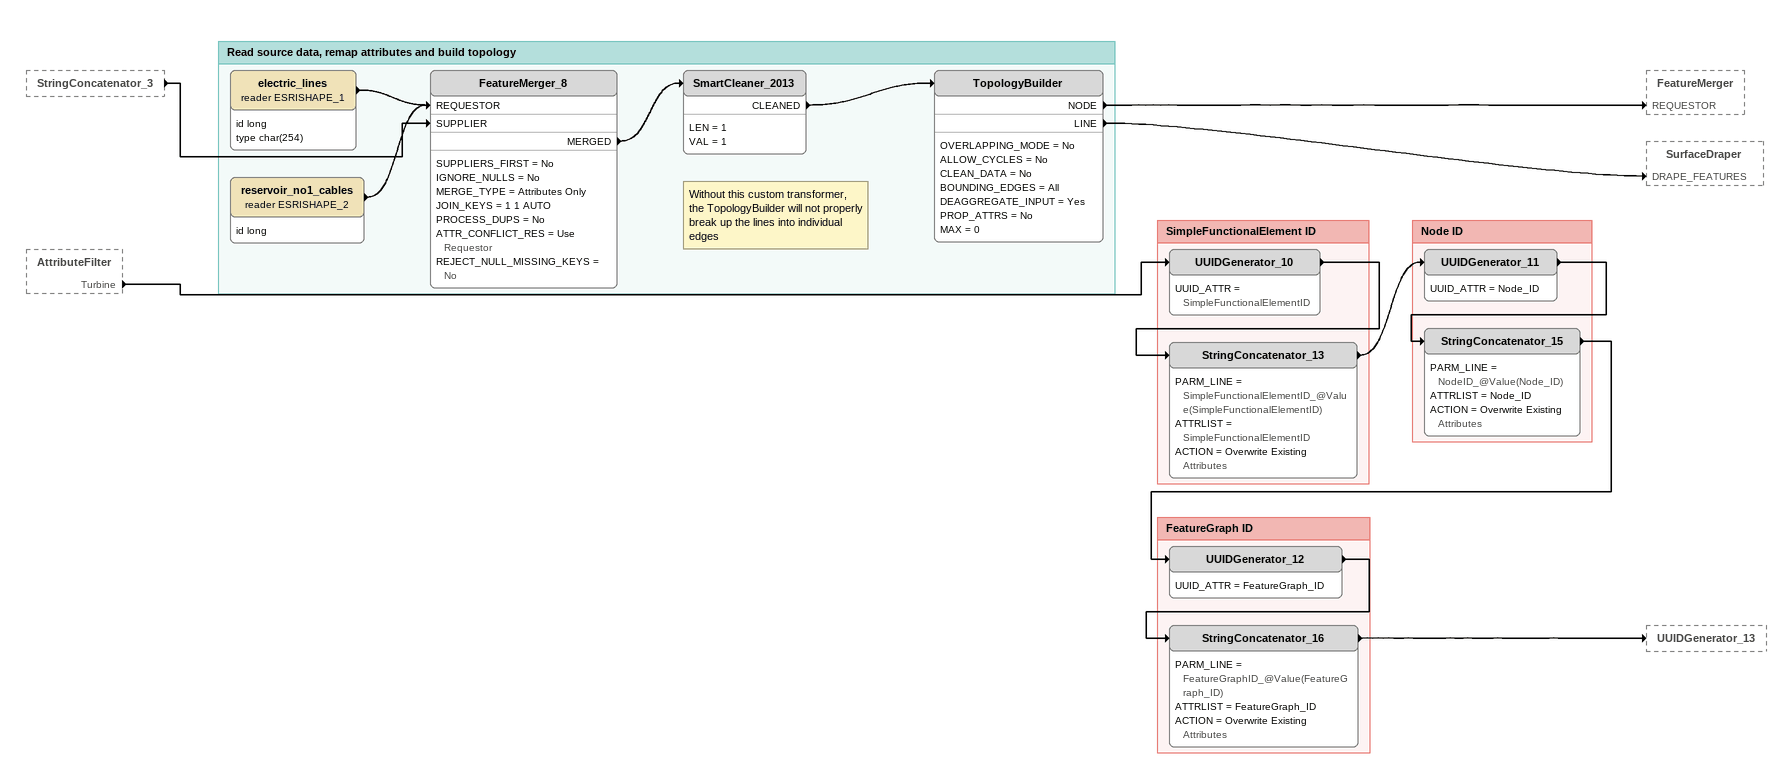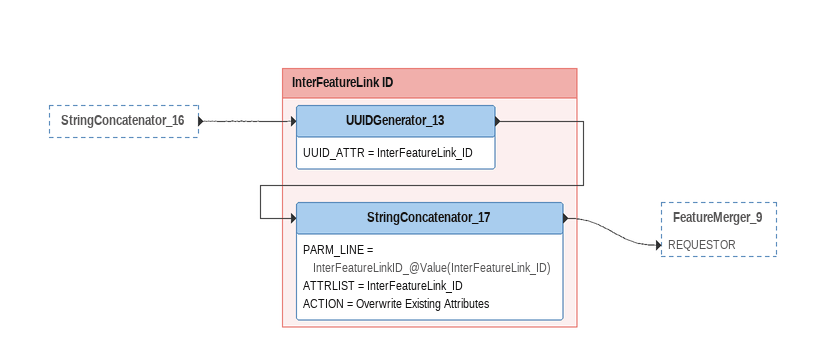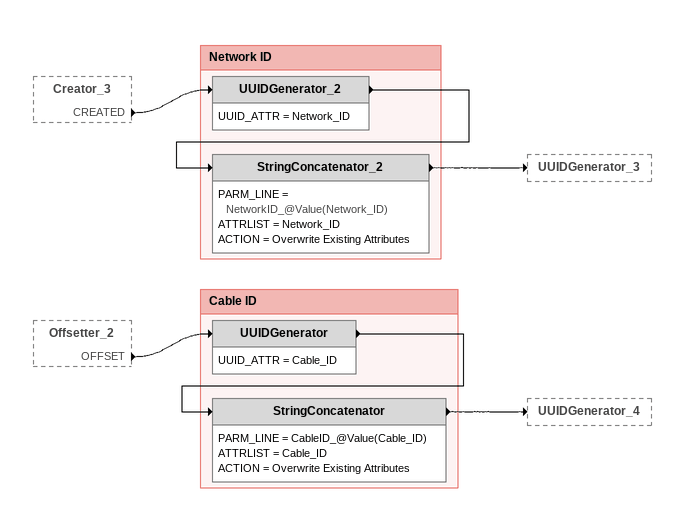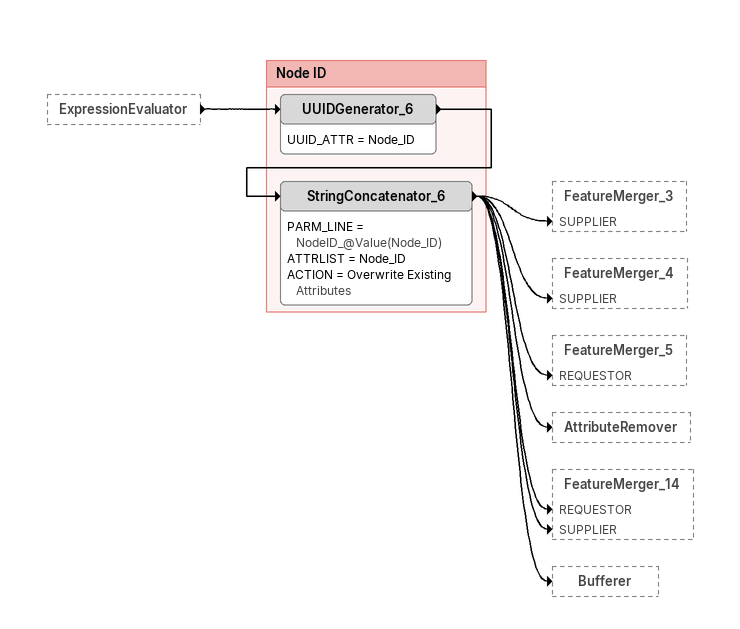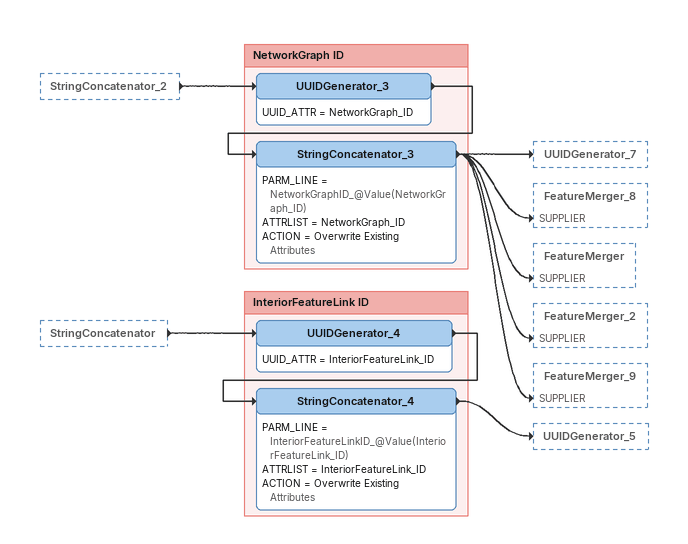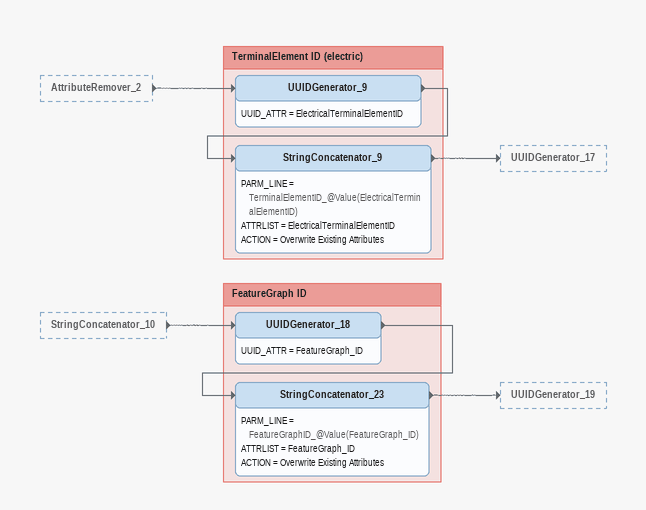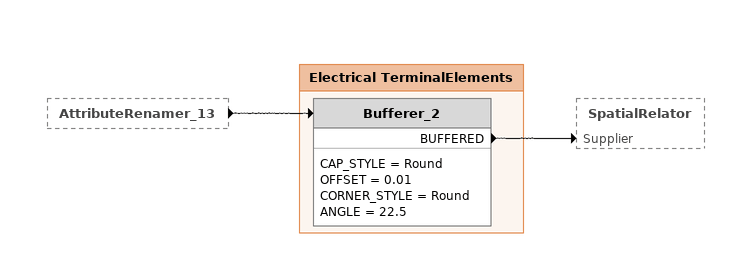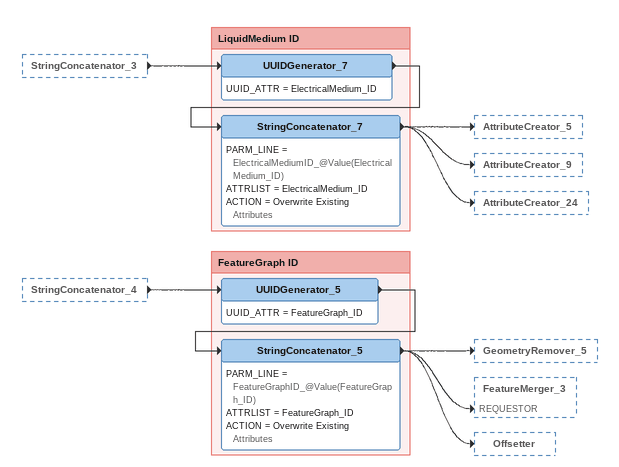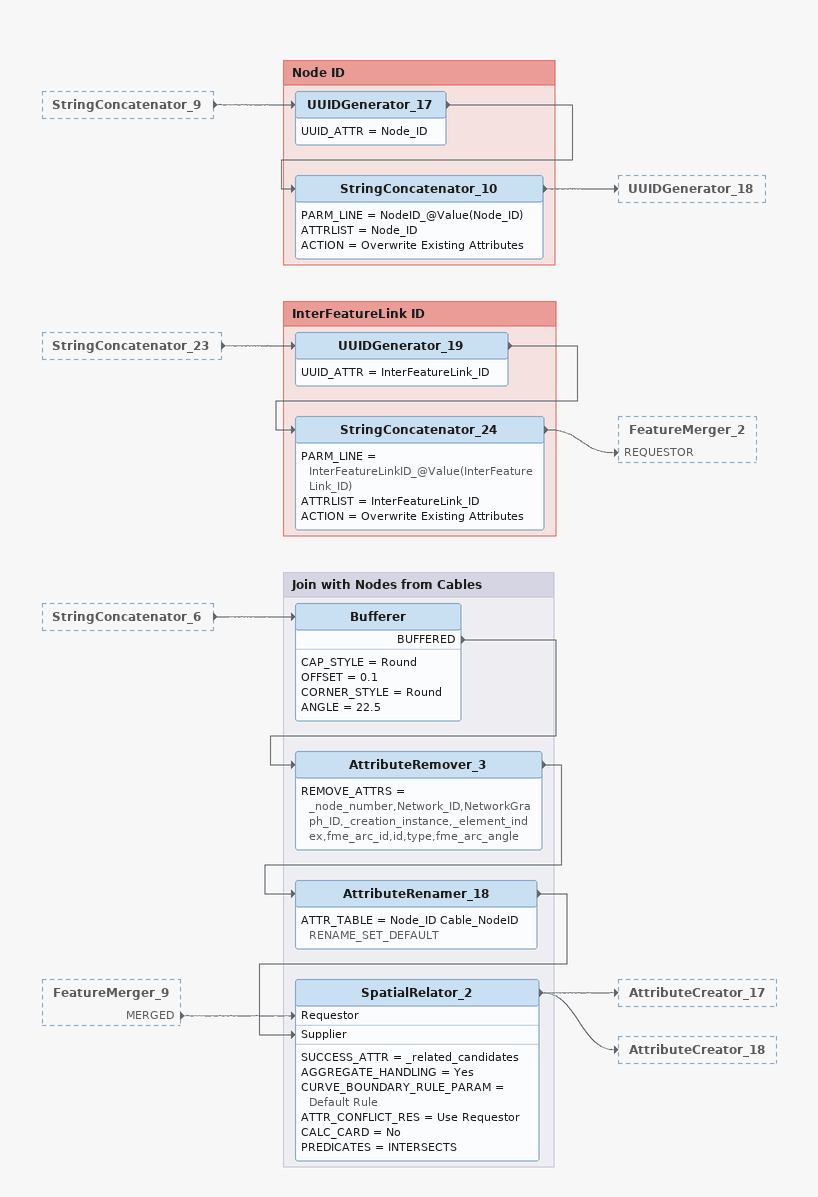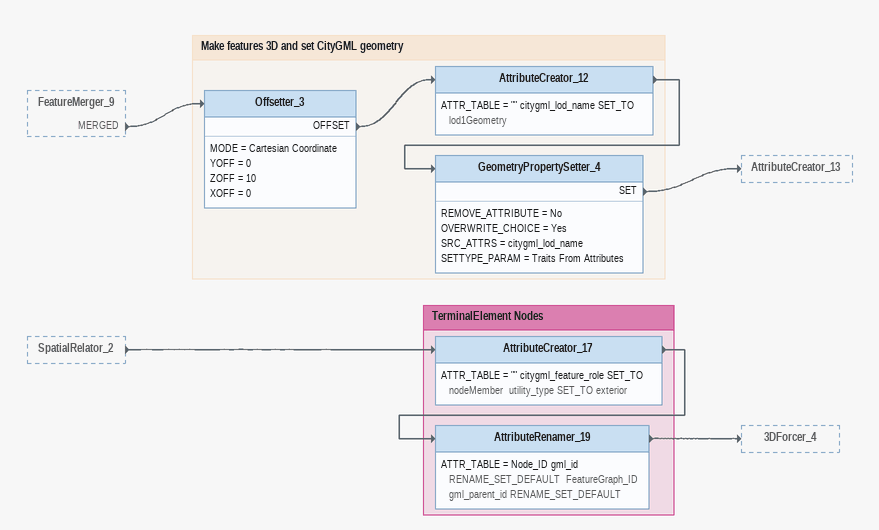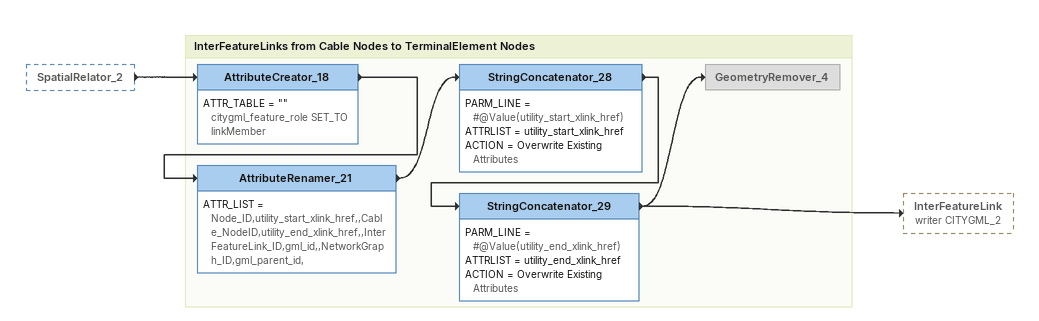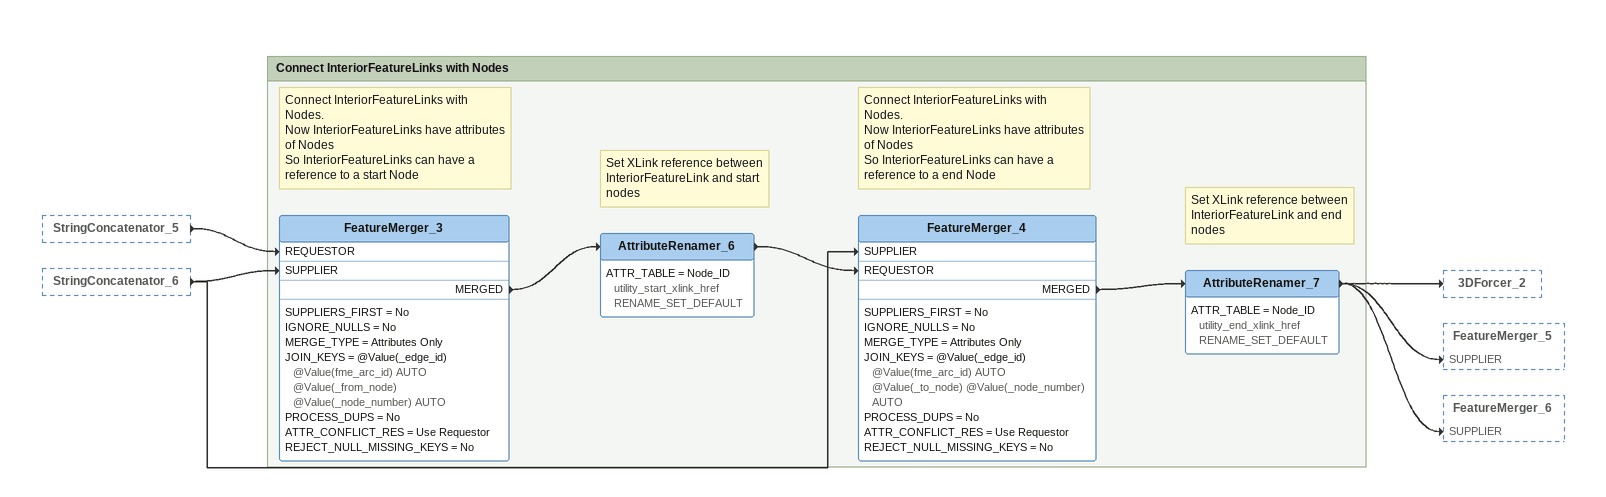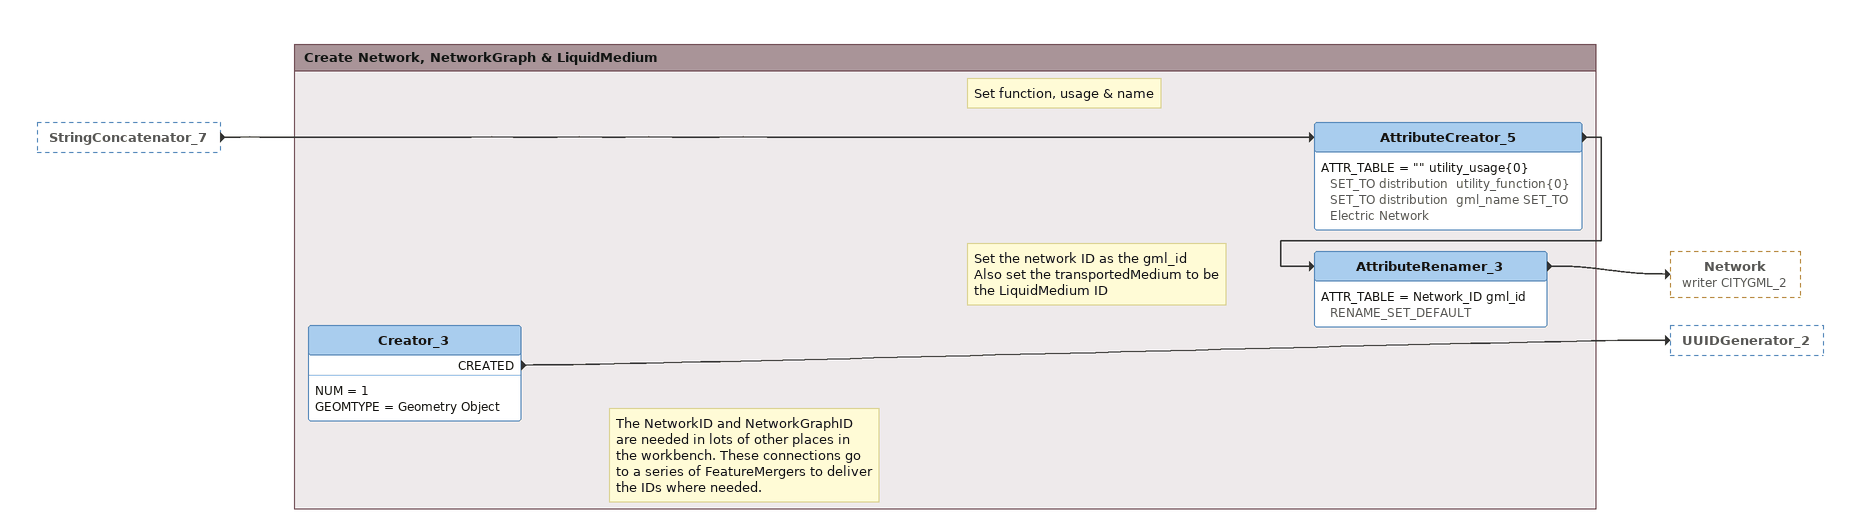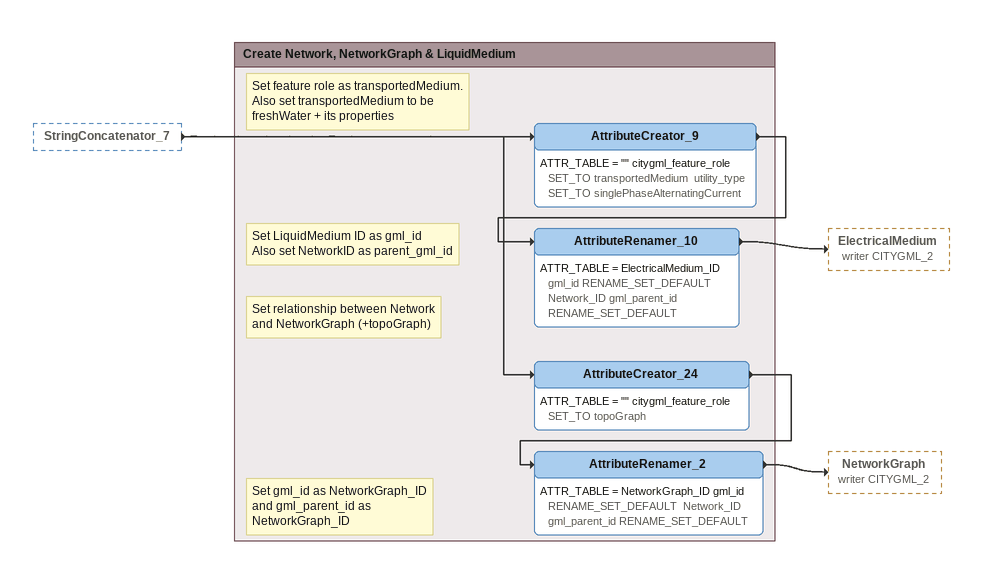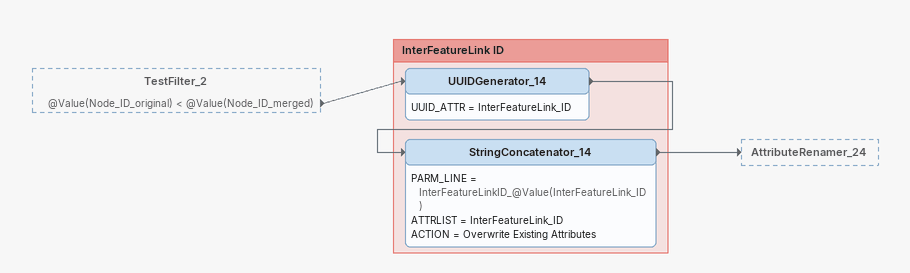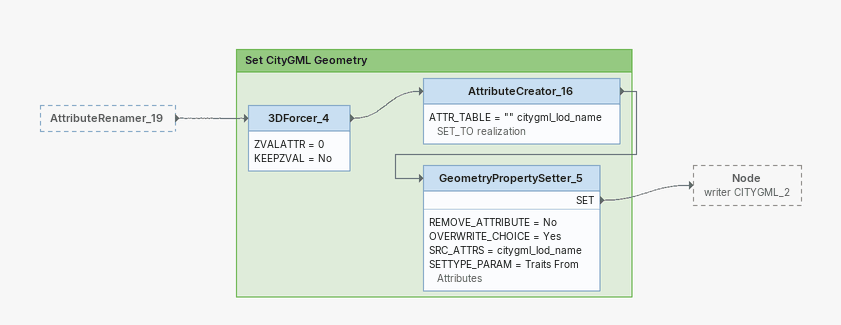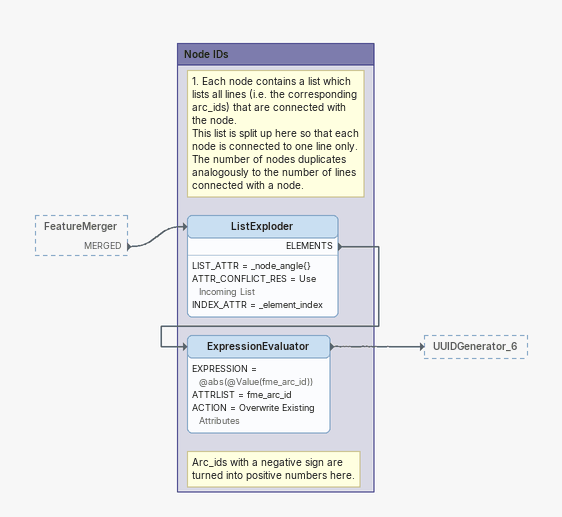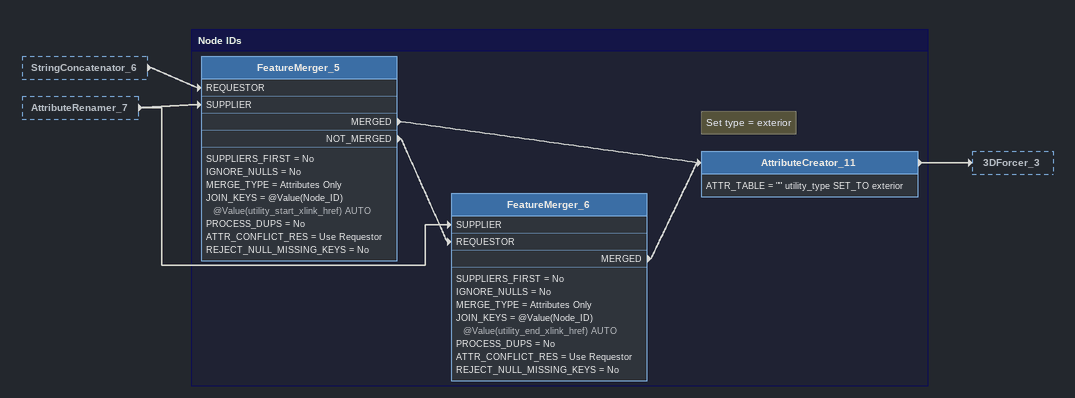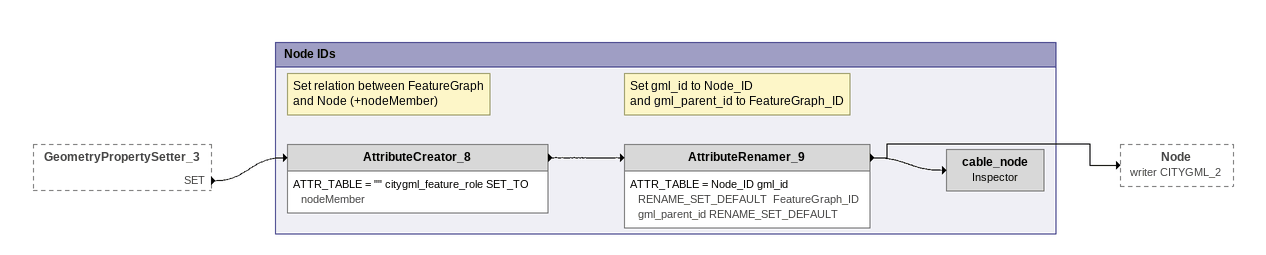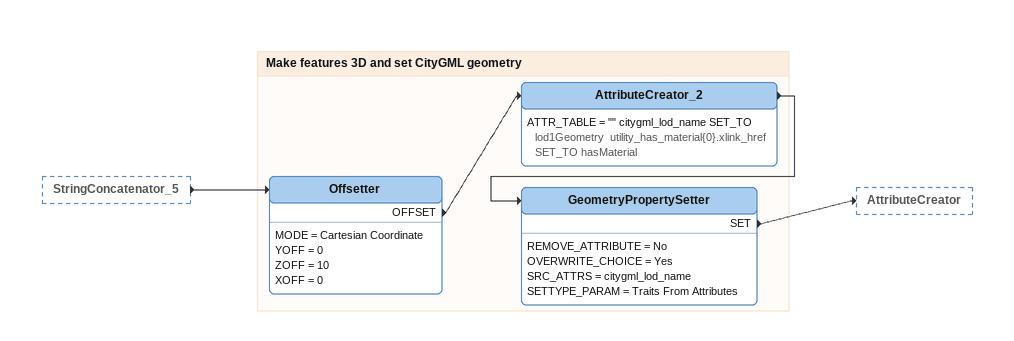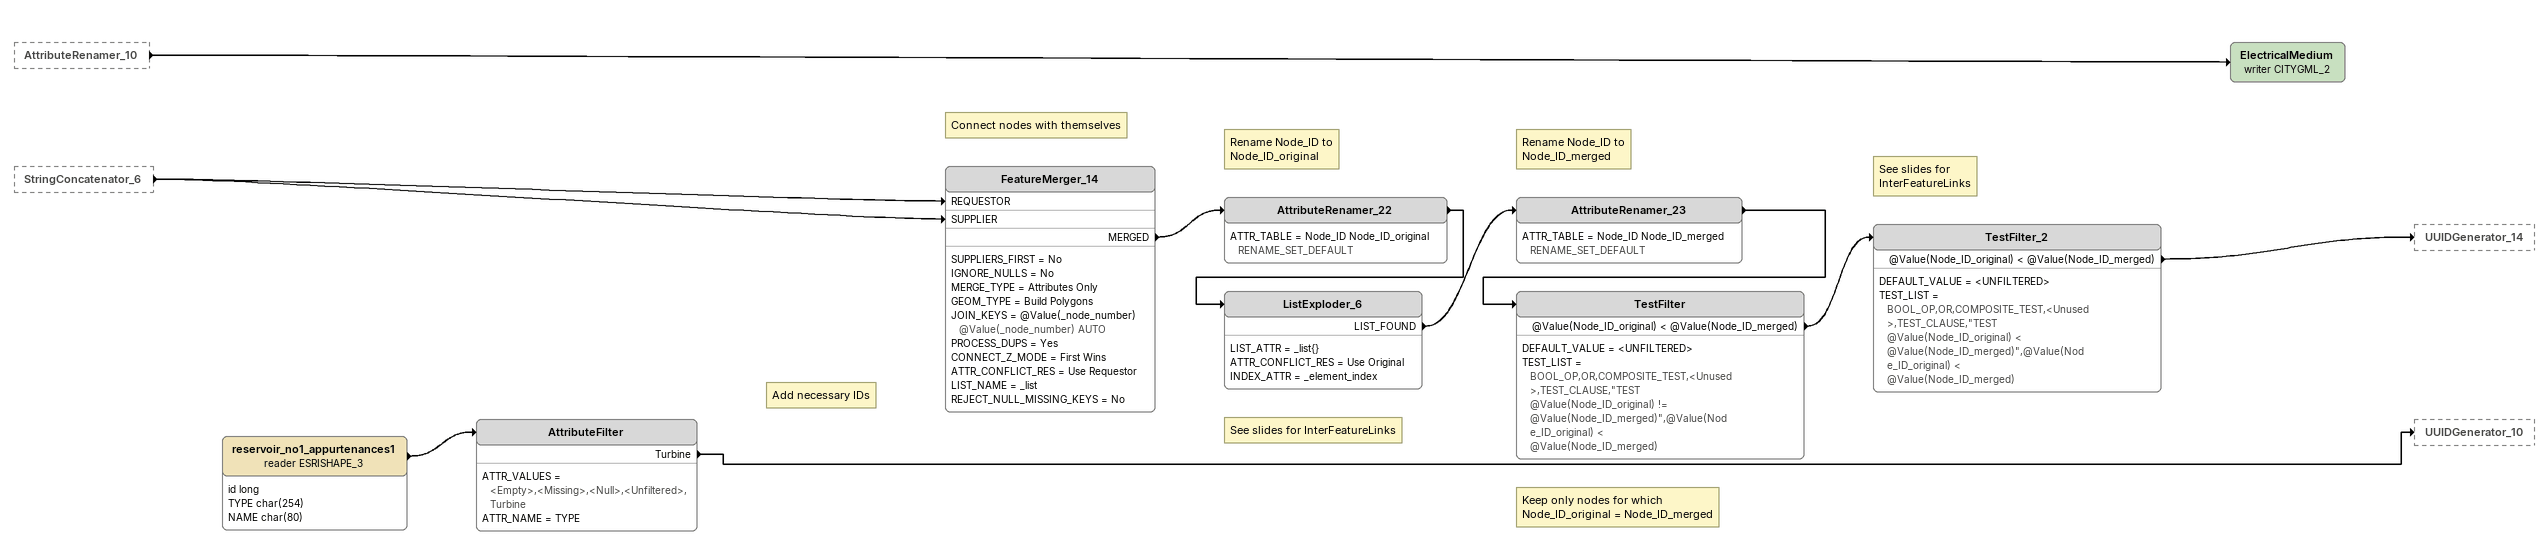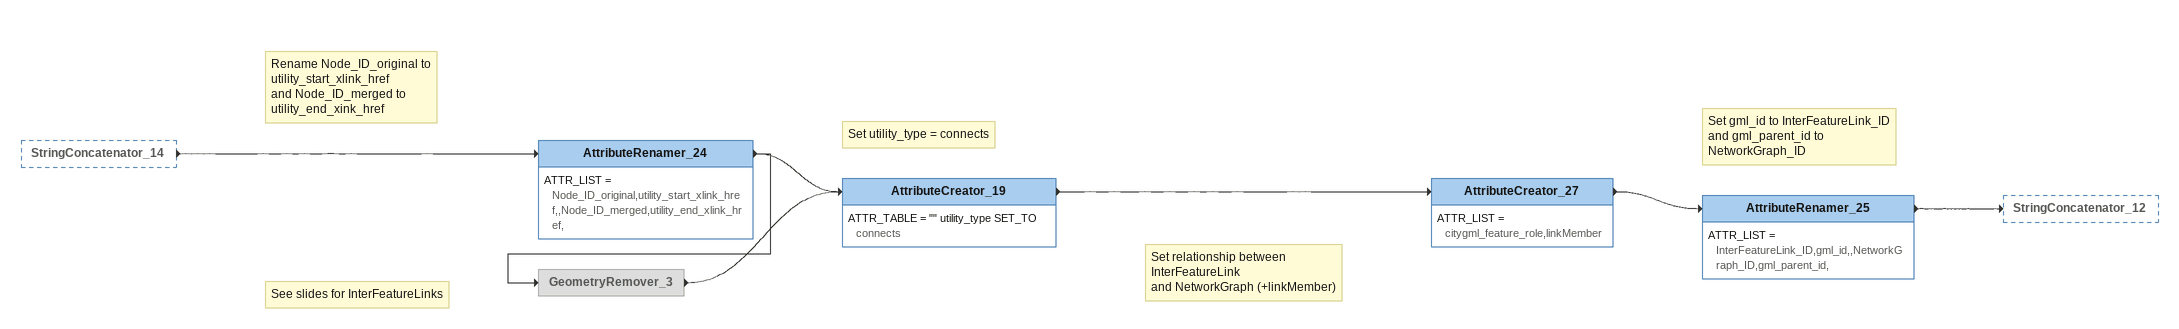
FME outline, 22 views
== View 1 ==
StringConcatenator_3 [outside]
    -> FeatureMerger_8 [SUPPLIER]
AttributeFilter [outside]
    Turbine -> UUIDGenerator_10

Bookmark: Read source data, remap attributes and build topology
electric_lines (reader ESRISHAPE_1)
    attributes: id long, type char(254)
    -> FeatureMerger_8 [REQUESTOR]
reservoir_no1_cables (reader ESRISHAPE_2)
    attributes: id long
    -> FeatureMerger_8 [REQUESTOR]
FeatureMerger_8
    SUPPLIERS_FIRST = No
    IGNORE_NULLS = No
    MERGE_TYPE = Attributes Only
    JOIN_KEYS = 1 1 AUTO
    PROCESS_DUPS = No
    ATTR_CONFLICT_RES = Use Requestor
    REJECT_NULL_MISSING_KEYS = No
    MERGED -> SmartCleaner_2013
Note: Without this custom transformer, / the TopologyBuilder will not properly / break up the lines into individual / edges
SmartCleaner_2013
    LEN = 1
    VAL = 1
    CLEANED -> TopologyBuilder
TopologyBuilder
    OVERLAPPING_MODE = No
    ALLOW_CYCLES = No
    CLEAN_DATA = No
    BOUNDING_EDGES = All
    DEAGGREGATE_INPUT = Yes
    PROP_ATTRS = No
    MAX = 0
    NODE -> FeatureMerger [REQUESTOR]
    LINE -> SurfaceDraper [DRAPE_FEATURES]

Bookmark: SimpleFunctionalElement ID
UUIDGenerator_10
    UUID_ATTR = SimpleFunctionalElementID
    -> StringConcatenator_13
StringConcatenator_13
    PARM_LINE = SimpleFunctionalElementID_@Value(SimpleFunctionalElementID)
    ATTRLIST = SimpleFunctionalElementID
    ACTION = Overwrite Existing Attributes
    -> UUIDGenerator_11

Bookmark: Node ID
UUIDGenerator_11
    UUID_ATTR = Node_ID
    -> StringConcatenator_15
StringConcatenator_15
    PARM_LINE = NodeID_@Value(Node_ID)
    ATTRLIST = Node_ID
    ACTION = Overwrite Existing Attributes
    -> UUIDGenerator_12

Bookmark: FeatureGraph ID
UUIDGenerator_12
    UUID_ATTR = FeatureGraph_ID
    -> StringConcatenator_16
StringConcatenator_16
    PARM_LINE = FeatureGraphID_@Value(FeatureGraph_ID)
    ATTRLIST = FeatureGraph_ID
    ACTION = Overwrite Existing Attributes
    -> UUIDGenerator_13

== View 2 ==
StringConcatenator_16 [outside]
    -> UUIDGenerator_13

Bookmark: InterFeatureLink ID
UUIDGenerator_13
    UUID_ATTR = InterFeatureLink_ID
    -> StringConcatenator_17
StringConcatenator_17
    PARM_LINE = InterFeatureLinkID_@Value(InterFeatureLink_ID)
    ATTRLIST = InterFeatureLink_ID
    ACTION = Overwrite Existing Attributes
    -> FeatureMerger_9 [REQUESTOR]

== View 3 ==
Creator_3 [outside]
    CREATED -> UUIDGenerator_2
Offsetter_2 [outside]
    OFFSET -> UUIDGenerator

Bookmark: Network ID
UUIDGenerator_2
    UUID_ATTR = Network_ID
    -> StringConcatenator_2
StringConcatenator_2
    PARM_LINE = NetworkID_@Value(Network_ID)
    ATTRLIST = Network_ID
    ACTION = Overwrite Existing Attributes
    -> UUIDGenerator_3

Bookmark: Cable ID
UUIDGenerator
    UUID_ATTR = Cable_ID
    -> StringConcatenator
StringConcatenator
    PARM_LINE = CableID_@Value(Cable_ID)
    ATTRLIST = Cable_ID
    ACTION = Overwrite Existing Attributes
    -> UUIDGenerator_4

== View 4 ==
ExpressionEvaluator [outside]
    -> UUIDGenerator_6

Bookmark: Node ID
UUIDGenerator_6
    UUID_ATTR = Node_ID
    -> StringConcatenator_6
StringConcatenator_6
    PARM_LINE = NodeID_@Value(Node_ID)
    ATTRLIST = Node_ID
    ACTION = Overwrite Existing Attributes
    -> FeatureMerger_3 [SUPPLIER]
    -> FeatureMerger_4 [SUPPLIER]
    -> FeatureMerger_5 [REQUESTOR]
    -> AttributeRemover
    -> FeatureMerger_14 [REQUESTOR]
    -> FeatureMerger_14 [SUPPLIER]
    -> Bufferer

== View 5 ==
StringConcatenator_2 [outside]
    -> UUIDGenerator_3
StringConcatenator [outside]
    -> UUIDGenerator_4

Bookmark: NetworkGraph ID
UUIDGenerator_3
    UUID_ATTR = NetworkGraph_ID
    -> StringConcatenator_3
StringConcatenator_3
    PARM_LINE = NetworkGraphID_@Value(NetworkGraph_ID)
    ATTRLIST = NetworkGraph_ID
    ACTION = Overwrite Existing Attributes
    -> UUIDGenerator_7
    -> FeatureMerger_8 [SUPPLIER]
    -> FeatureMerger [SUPPLIER]
    -> FeatureMerger_2 [SUPPLIER]
    -> FeatureMerger_9 [SUPPLIER]

Bookmark: InteriorFeatureLink ID
UUIDGenerator_4
    UUID_ATTR = InteriorFeatureLink_ID
    -> StringConcatenator_4
StringConcatenator_4
    PARM_LINE = InteriorFeatureLinkID_@Value(InteriorFeatureLink_ID)
    ATTRLIST = InteriorFeatureLink_ID
    ACTION = Overwrite Existing Attributes
    -> UUIDGenerator_5

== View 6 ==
AttributeRemover_2 [outside]
    -> UUIDGenerator_9
StringConcatenator_10 [outside]
    -> UUIDGenerator_18

Bookmark: TerminalElement ID (electric)
UUIDGenerator_9
    UUID_ATTR = ElectricalTerminalElementID
    -> StringConcatenator_9
StringConcatenator_9
    PARM_LINE = TerminalElementID_@Value(ElectricalTerminalElementID)
    ATTRLIST = ElectricalTerminalElementID
    ACTION = Overwrite Existing Attributes
    -> UUIDGenerator_17

Bookmark: FeatureGraph ID
UUIDGenerator_18
    UUID_ATTR = FeatureGraph_ID
    -> StringConcatenator_23
StringConcatenator_23
    PARM_LINE = FeatureGraphID_@Value(FeatureGraph_ID)
    ATTRLIST = FeatureGraph_ID
    ACTION = Overwrite Existing Attributes
    -> UUIDGenerator_19

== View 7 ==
AttributeRenamer_13 [outside]
    -> Bufferer_2

Bookmark: Electrical TerminalElements
Bufferer_2
    CAP_STYLE = Round
    OFFSET = 0.01
    CORNER_STYLE = Round
    ANGLE = 22.5
    BUFFERED -> SpatialRelator [Supplier]

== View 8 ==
StringConcatenator_3 [outside]
    -> UUIDGenerator_7
StringConcatenator_4 [outside]
    -> UUIDGenerator_5

Bookmark: LiquidMedium ID
UUIDGenerator_7
    UUID_ATTR = ElectricalMedium_ID
    -> StringConcatenator_7
StringConcatenator_7
    PARM_LINE = ElectricalMediumID_@Value(ElectricalMedium_ID)
    ATTRLIST = ElectricalMedium_ID
    ACTION = Overwrite Existing Attributes
    -> AttributeCreator_5
    -> AttributeCreator_9
    -> AttributeCreator_24

Bookmark: FeatureGraph ID
UUIDGenerator_5
    UUID_ATTR = FeatureGraph_ID
    -> StringConcatenator_5
StringConcatenator_5
    PARM_LINE = FeatureGraphID_@Value(FeatureGraph_ID)
    ATTRLIST = FeatureGraph_ID
    ACTION = Overwrite Existing Attributes
    -> GeometryRemover_5
    -> FeatureMerger_3 [REQUESTOR]
    -> Offsetter

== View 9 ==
StringConcatenator_9 [outside]
    -> UUIDGenerator_17
StringConcatenator_23 [outside]
    -> UUIDGenerator_19
StringConcatenator_6 [outside]
    -> Bufferer
FeatureMerger_9 [outside]
    MERGED -> SpatialRelator_2 [Requestor]

Bookmark: Join with Nodes from Cables
Bufferer
    CAP_STYLE = Round
    OFFSET = 0.1
    CORNER_STYLE = Round
    ANGLE = 22.5
    BUFFERED -> AttributeRemover_3
AttributeRemover_3
    REMOVE_ATTRS = _node_number,Network_ID,NetworkGraph_ID,_creation_instance,_element_index,fme_arc_id,id,type,fme_arc_angle
    -> AttributeRenamer_18
AttributeRenamer_18
    ATTR_TABLE = Node_ID Cable_NodeID RENAME_SET_DEFAULT
    -> SpatialRelator_2 [Supplier]
SpatialRelator_2
    SUCCESS_ATTR = _related_candidates
    AGGREGATE_HANDLING = Yes
    CURVE_BOUNDARY_RULE_PARAM = Default Rule
    ATTR_CONFLICT_RES = Use Requestor
    CALC_CARD = No
    PREDICATES = INTERSECTS
    -> AttributeCreator_17
    -> AttributeCreator_18

Bookmark: Node ID
UUIDGenerator_17
    UUID_ATTR = Node_ID
    -> StringConcatenator_10
StringConcatenator_10
    PARM_LINE = NodeID_@Value(Node_ID)
    ATTRLIST = Node_ID
    ACTION = Overwrite Existing Attributes
    -> UUIDGenerator_18

Bookmark: InterFeatureLink ID
UUIDGenerator_19
    UUID_ATTR = InterFeatureLink_ID
    -> StringConcatenator_24
StringConcatenator_24
    PARM_LINE = InterFeatureLinkID_@Value(InterFeatureLink_ID)
    ATTRLIST = InterFeatureLink_ID
    ACTION = Overwrite Existing Attributes
    -> FeatureMerger_2 [REQUESTOR]

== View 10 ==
FeatureMerger_9 [outside]
    MERGED -> Offsetter_3
SpatialRelator_2 [outside]
    -> AttributeCreator_17

Bookmark: Make features 3D and set CityGML geometry
Offsetter_3
    MODE = Cartesian Coordinate
    YOFF = 0
    ZOFF = 10
    XOFF = 0
    OFFSET -> AttributeCreator_12
AttributeCreator_12
    ATTR_TABLE = "" citygml_lod_name SET_TO lod1Geometry
    -> GeometryPropertySetter_4
GeometryPropertySetter_4
    REMOVE_ATTRIBUTE = No
    OVERWRITE_CHOICE = Yes
    SRC_ATTRS = citygml_lod_name
    SETTYPE_PARAM = Traits From Attributes
    SET -> AttributeCreator_13

Bookmark: TerminalElement Nodes
AttributeCreator_17
    ATTR_TABLE = "" citygml_feature_role SET_TO nodeMember  utility_type SET_TO exterior
    -> AttributeRenamer_19
AttributeRenamer_19
    ATTR_TABLE = Node_ID gml_id RENAME_SET_DEFAULT  FeatureGraph_ID gml_parent_id RENAME_SET_DEFAULT
    -> 3DForcer_4

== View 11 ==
SpatialRelator_2 [outside]
    -> AttributeCreator_18

Bookmark: InterFeatureLinks from Cable Nodes to TerminalElement Nodes
AttributeCreator_18
    ATTR_TABLE = "" citygml_feature_role SET_TO linkMember
    -> AttributeRenamer_21
AttributeRenamer_21
    ATTR_LIST = Node_ID,utility_start_xlink_href,,Cable_NodeID,utility_end_xlink_href,,InterFeatureLink_ID,gml_id,,NetworkGraph_ID,gml_parent_id,
    -> StringConcatenator_28
StringConcatenator_28
    PARM_LINE = #@Value(utility_start_xlink_href)
    ATTRLIST = utility_start_xlink_href
    ACTION = Overwrite Existing Attributes
    -> StringConcatenator_29
StringConcatenator_29
    PARM_LINE = #@Value(utility_end_xlink_href)
    ATTRLIST = utility_end_xlink_href
    ACTION = Overwrite Existing Attributes
    -> GeometryRemover_4
    -> InterFeatureLink (writer CITYGML_2)
GeometryRemover_4 [off]

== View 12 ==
StringConcatenator_5 [outside]
    -> FeatureMerger_3 [REQUESTOR]
StringConcatenator_6 [outside]
    -> FeatureMerger_3 [SUPPLIER]
    -> FeatureMerger_4 [SUPPLIER]

Bookmark: Connect InteriorFeatureLinks with Nodes
Note: Connect InteriorFeatureLinks with Nodes. / Now InteriorFeatureLinks have attributes of Nodes / So InteriorFeatureLinks can have a reference to a start Node
FeatureMerger_3
    SUPPLIERS_FIRST = No
    IGNORE_NULLS = No
    MERGE_TYPE = Attributes Only
    JOIN_KEYS = @Value(_edge_id) @Value(fme_arc_id) AUTO @Value(_from_node) @Value(_node_number) AUTO
    PROCESS_DUPS = No
    ATTR_CONFLICT_RES = Use Requestor
    REJECT_NULL_MISSING_KEYS = No
    MERGED -> AttributeRenamer_6
Note: Set XLink reference between / InteriorFeatureLink and start / nodes
AttributeRenamer_6
    ATTR_TABLE = Node_ID utility_start_xlink_href RENAME_SET_DEFAULT
    -> FeatureMerger_4 [REQUESTOR]
Note: Connect InteriorFeatureLinks with Nodes. / Now InteriorFeatureLinks have attributes of Nodes / So InteriorFeatureLinks can have a reference to a end Node
FeatureMerger_4
    SUPPLIERS_FIRST = No
    IGNORE_NULLS = No
    MERGE_TYPE = Attributes Only
    JOIN_KEYS = @Value(_edge_id) @Value(fme_arc_id) AUTO @Value(_to_node) @Value(_node_number) AUTO
    PROCESS_DUPS = No
    ATTR_CONFLICT_RES = Use Requestor
    REJECT_NULL_MISSING_KEYS = No
    MERGED -> AttributeRenamer_7
Note: Set XLink reference between / InteriorFeatureLink and end / nodes
AttributeRenamer_7
    ATTR_TABLE = Node_ID utility_end_xlink_href RENAME_SET_DEFAULT
    -> 3DForcer_2
    -> FeatureMerger_5 [SUPPLIER]
    -> FeatureMerger_6 [SUPPLIER]

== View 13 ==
StringConcatenator_7 [outside]
    -> AttributeCreator_5

Bookmark: Create Network, NetworkGraph & LiquidMedium
Note: The NetworkID and NetworkGraphID are needed in lots of other places in the workbench. These connections go to a series of FeatureMergers to deliver the IDs where needed.
Creator_3
    NUM = 1
    GEOMTYPE = Geometry Object
    CREATED -> UUIDGenerator_2
Note: Set function, usage & name
AttributeCreator_5
    ATTR_TABLE = "" utility_usage{0} SET_TO distribution  utility_function{0} SET_TO distribution  gml_name SET_TO Electric Network
    -> AttributeRenamer_3
Note: Set the network ID as the gml_id / Also set the transportedMedium to be the LiquidMedium ID
AttributeRenamer_3
    ATTR_TABLE = Network_ID gml_id RENAME_SET_DEFAULT
    -> Network (writer CITYGML_2)

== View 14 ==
StringConcatenator_7 [outside]
    -> AttributeCreator_9
    -> AttributeCreator_24

Bookmark: Create Network, NetworkGraph & LiquidMedium
Note: Set feature role as transportedMedium. / Also set transportedMedium to be freshWater + its properties
AttributeCreator_9
    ATTR_TABLE = "" citygml_feature_role SET_TO transportedMedium  utility_type SET_TO singlePhaseAlternatingCurrent
    -> AttributeRenamer_10
Note: Set LiquidMedium ID as gml_id / Also set NetworkID as parent_gml_id
AttributeRenamer_10
    ATTR_TABLE = ElectricalMedium_ID gml_id RENAME_SET_DEFAULT  Network_ID gml_parent_id RENAME_SET_DEFAULT
    -> ElectricalMedium (writer CITYGML_2)
Note: Set relationship between Network / and NetworkGraph (+topoGraph)
AttributeCreator_24
    ATTR_TABLE = "" citygml_feature_role SET_TO topoGraph
    -> AttributeRenamer_2
Note: Set gml_id as NetworkGraph_ID / and gml_parent_id as NetworkGraph_ID
AttributeRenamer_2
    ATTR_TABLE = NetworkGraph_ID gml_id RENAME_SET_DEFAULT  Network_ID gml_parent_id RENAME_SET_DEFAULT
    -> NetworkGraph (writer CITYGML_2)

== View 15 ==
TestFilter_2 [outside]
    @Value(Node_ID_original) < @Value(Node_ID_merged) -> UUIDGenerator_14

Bookmark: InterFeatureLink ID
UUIDGenerator_14
    UUID_ATTR = InterFeatureLink_ID
    -> StringConcatenator_14
StringConcatenator_14
    PARM_LINE = InterFeatureLinkID_@Value(InterFeatureLink_ID)
    ATTRLIST = InterFeatureLink_ID
    ACTION = Overwrite Existing Attributes
    -> AttributeRenamer_24

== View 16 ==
AttributeRenamer_19 [outside]
    -> 3DForcer_4

Bookmark: Set CityGML Geometry
3DForcer_4
    ZVALATTR = 0
    KEEPZVAL = No
    -> AttributeCreator_16
AttributeCreator_16
    ATTR_TABLE = "" citygml_lod_name SET_TO realization
    -> GeometryPropertySetter_5
GeometryPropertySetter_5
    REMOVE_ATTRIBUTE = No
    OVERWRITE_CHOICE = Yes
    SRC_ATTRS = citygml_lod_name
    SETTYPE_PARAM = Traits From Attributes
    SET -> Node (writer CITYGML_2)

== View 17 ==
FeatureMerger [outside]
    MERGED -> ListExploder

Bookmark: Node IDs
Note: 1. Each node contains a list which lists all lines (i.e. the corresponding arc_ids) that are connected with the node. / This list is split up here so that each node is connected to one line only. / The number of nodes duplicates analogously to the number of lines connected with a node.
ListExploder
    LIST_ATTR = _node_angle{}
    ATTR_CONFLICT_RES = Use Incoming List
    INDEX_ATTR = _element_index
    ELEMENTS -> ExpressionEvaluator
Note: Arc_ids with a negative sign are / turned into positive numbers here.
ExpressionEvaluator
    EXPRESSION = @abs(@Value(fme_arc_id))
    ATTRLIST = fme_arc_id
    ACTION = Overwrite Existing Attributes
    -> UUIDGenerator_6

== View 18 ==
StringConcatenator_6 [outside]
    -> FeatureMerger_5 [REQUESTOR]
AttributeRenamer_7 [outside]
    -> FeatureMerger_5 [SUPPLIER]
    -> FeatureMerger_6 [SUPPLIER]

Bookmark: Node IDs
FeatureMerger_5
    SUPPLIERS_FIRST = No
    IGNORE_NULLS = No
    MERGE_TYPE = Attributes Only
    JOIN_KEYS = @Value(Node_ID) @Value(utility_start_xlink_href) AUTO
    PROCESS_DUPS = No
    ATTR_CONFLICT_RES = Use Requestor
    REJECT_NULL_MISSING_KEYS = No
    MERGED -> AttributeCreator_11
    NOT_MERGED -> FeatureMerger_6 [REQUESTOR]
FeatureMerger_6
    SUPPLIERS_FIRST = No
    IGNORE_NULLS = No
    MERGE_TYPE = Attributes Only
    JOIN_KEYS = @Value(Node_ID) @Value(utility_end_xlink_href) AUTO
    PROCESS_DUPS = No
    ATTR_CONFLICT_RES = Use Requestor
    REJECT_NULL_MISSING_KEYS = No
    MERGED -> AttributeCreator_11
Note: Set type = exterior
AttributeCreator_11
    ATTR_TABLE = "" utility_type SET_TO exterior
    -> 3DForcer_3

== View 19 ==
GeometryPropertySetter_3 [outside]
    SET -> AttributeCreator_8

Bookmark: Node IDs
Note: Set relation between FeatureGraph / and Node (+nodeMember)
AttributeCreator_8
    ATTR_TABLE = "" citygml_feature_role SET_TO nodeMember
    -> AttributeRenamer_9
Note: Set gml_id to Node_ID / and gml_parent_id to FeatureGraph_ID
AttributeRenamer_9
    ATTR_TABLE = Node_ID gml_id RENAME_SET_DEFAULT  FeatureGraph_ID gml_parent_id RENAME_SET_DEFAULT
    -> Node (writer CITYGML_2)
    -> cable_node
cable_node: Inspector

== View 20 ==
StringConcatenator_5 [outside]
    -> Offsetter

Bookmark: Make features 3D and set CityGML geometry
Offsetter
    MODE = Cartesian Coordinate
    YOFF = 0
    ZOFF = 10
    XOFF = 0
    OFFSET -> AttributeCreator_2
AttributeCreator_2
    ATTR_TABLE = "" citygml_lod_name SET_TO lod1Geometry  utility_has_material{0}.xlink_href SET_TO hasMaterial
    -> GeometryPropertySetter
GeometryPropertySetter
    REMOVE_ATTRIBUTE = No
    OVERWRITE_CHOICE = Yes
    SRC_ATTRS = citygml_lod_name
    SETTYPE_PARAM = Traits From Attributes
    SET -> AttributeCreator

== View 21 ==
AttributeRenamer_10 [outside]
    -> ElectricalMedium (writer CITYGML_2)
StringConcatenator_6 [outside]
    -> FeatureMerger_14 [REQUESTOR]
    -> FeatureMerger_14 [SUPPLIER]
reservoir_no1_appurtenances1 (reader ESRISHAPE_3)
    attributes: id long, TYPE char(254), NAME char(80)
    -> AttributeFilter
Note: Add necessary IDs
AttributeFilter
    ATTR_VALUES = <Empty>,<Missing>,<Null>,<Unfiltered>,Turbine
    ATTR_NAME = TYPE
    Turbine -> UUIDGenerator_10
ElectricalMedium (writer CITYGML_2)
Note: Connect nodes with themselves
FeatureMerger_14
    SUPPLIERS_FIRST = No
    IGNORE_NULLS = No
    MERGE_TYPE = Attributes Only
    GEOM_TYPE = Build Polygons
    JOIN_KEYS = @Value(_node_number) @Value(_node_number) AUTO
    PROCESS_DUPS = Yes
    CONNECT_Z_MODE = First Wins
    ATTR_CONFLICT_RES = Use Requestor
    LIST_NAME = _list
    REJECT_NULL_MISSING_KEYS = No
    MERGED -> AttributeRenamer_22
Note: Rename Node_ID to / Node_ID_original
AttributeRenamer_22
    ATTR_TABLE = Node_ID Node_ID_original RENAME_SET_DEFAULT
    -> ListExploder_6
Note: See slides for InterFeatureLinks
ListExploder_6
    LIST_ATTR = _list{}
    ATTR_CONFLICT_RES = Use Original
    INDEX_ATTR = _element_index
    LIST_FOUND -> AttributeRenamer_23
Note: Rename Node_ID to / Node_ID_merged
AttributeRenamer_23
    ATTR_TABLE = Node_ID Node_ID_merged RENAME_SET_DEFAULT
    -> TestFilter
Note: Keep only nodes for which / Node_ID_original = Node_ID_merged
TestFilter
    DEFAULT_VALUE = <UNFILTERED>
    TEST_LIST = BOOL_OP,OR,COMPOSITE_TEST,<Unused>,TEST_CLAUSE,"TEST @Value(Node_ID_original) != @Value(Node_ID_merged)",@Value(Node_ID_original) < @Value(Node_ID_merged)
    @Value(Node_ID_original) < @Value(Node_ID_merged) -> TestFilter_2
Note: See slides for / InterFeatureLinks
TestFilter_2
    DEFAULT_VALUE = <UNFILTERED>
    TEST_LIST = BOOL_OP,OR,COMPOSITE_TEST,<Unused>,TEST_CLAUSE,"TEST @Value(Node_ID_original) < @Value(Node_ID_merged)",@Value(Node_ID_original) < @Value(Node_ID_merged)
    @Value(Node_ID_original) < @Value(Node_ID_merged) -> UUIDGenerator_14

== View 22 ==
StringConcatenator_14 [outside]
    -> AttributeRenamer_24
Note: Rename Node_ID_original to utility_start_xlink_href / and Node_ID_merged to utility_end_xink_href
AttributeRenamer_24
    ATTR_LIST = Node_ID_original,utility_start_xlink_href,,Node_ID_merged,utility_end_xlink_href,
    -> GeometryRemover_3
    -> AttributeCreator_19
Note: See slides for InterFeatureLinks
GeometryRemover_3 [off]
    -> AttributeCreator_19
Note: Set utility_type = connects
AttributeCreator_19
    ATTR_TABLE = "" utility_type SET_TO connects
    -> AttributeCreator_27
Note: Set relationship between InterFeatureLink / and NetworkGraph (+linkMember)
AttributeCreator_27
    ATTR_LIST = citygml_feature_role,linkMember
    -> AttributeRenamer_25
Note: Set gml_id to InterFeatureLink_ID / and gml_parent_id to NetworkGraph_ID
AttributeRenamer_25
    ATTR_LIST = InterFeatureLink_ID,gml_id,,NetworkGraph_ID,gml_parent_id,
    -> StringConcatenator_12
